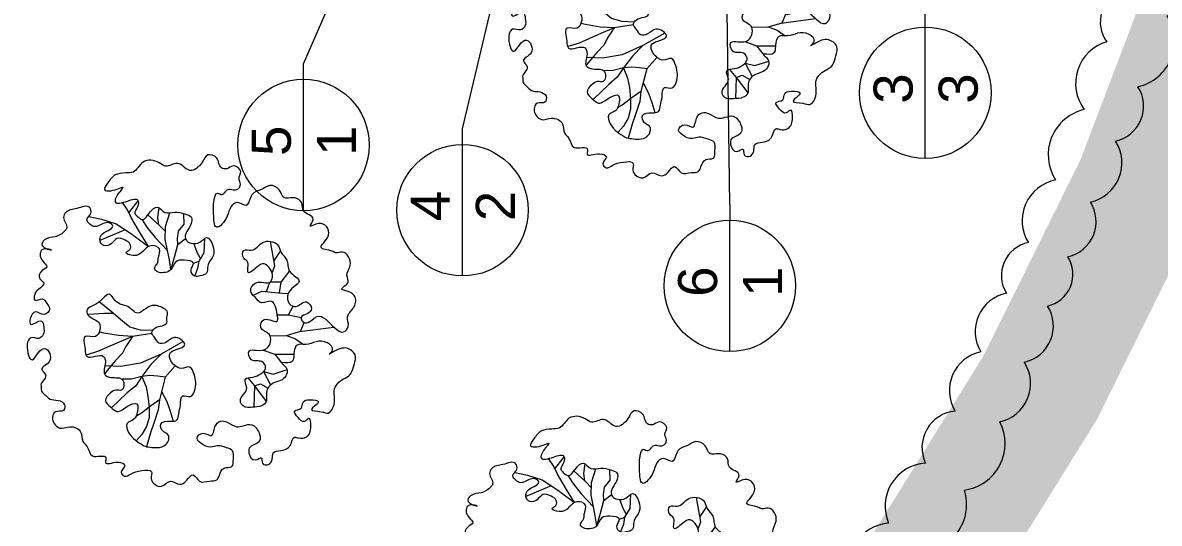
# Model space of a CAD drawing. Header units: metres. Extents: x 180 to 3220, y 13789 to 15035.
# Drawn here: x 790.29 to 799.03, y 14405.76 to 14409.61 of the extents above; entities that cross this region are included whole.
import ezdxf

# ---------------------------------------------------------------- set-up
doc = ezdxf.new("R2010")
doc.units = ezdxf.units.M
doc.header["$MEASUREMENT"] = 0
doc.linetypes.add('482 Границы районов', pattern=[5, 3, -1, 0, -1])
for name, color, linetype in [('!!!_Условные обозначения на ЛИСТ', 7, 'Continuous'), ('02 Выноски (группа)', 170, 'Continuous'), ('04 Дендроплан (существующие растения)', 7, 'Continuous'), ('04 План (существующие кустарники)', 7, 'Continuous'), ('50 Дендроплан (привязки)', 7, 'Continuous')]:
    doc.layers.add(name, color=color, linetype=linetype)
doc.styles.get("Standard").update_dxf_attribs({"font": 'arial.ttf'})
doc.dimstyles.get("Standard").update_dxf_attribs({"dimtxt": 0.18, "dimasz": 0.18, "dimexe": 0.18, "dimexo": 0.0625, "dimgap": 0.09, "dimtad": 0, "dimtih": 1, "dimtoh": 1, "dimdec": 4, "dimzin": 0, "dimdsep": 46, "dimtxsty": 'Standard', "dimcen": 0.09, "dimadec": 0, "dimazin": 0, "dimtfac": 1, "dimtdec": 4, "dimtofl": 0, "dimtmove": 0, "dimatfit": 3, "dimfxl": 1, "dimtolj": 1, "dimtzin": 0, "dimarcsym": 0})

# ---------------------------------------------------------------- blocks, each defined once
blk = doc.blocks.new('Лиственное дерево существующее')
at = {"color": 114, "lineweight": 0}
for p, q in [((-0.799, 1.368), (-0.859, 1.458)), ((-0.782, 1.333), (-0.669, 1.479)), ((-1.275, 1.287), (-1.119, 1.252)), ((-0.751, 1.267), (-0.799, 1.368)), ((-0.639, 1.076), (-0.751, 1.267)), ((-0.403, 1.17), (-0.548, 1.306)), ((-0.427, 1.275), (-0.411, 1.393)), ((-0.415, 1.181), (-0.427, 1.275)), ((-0.332, 1.162), (-0.28, 1.33)), ((-0.103, 1.192), (-0.105, 1.321)), ((-0.829, 1.124), (-1.138, 0.99)), ((-1.119, 1.252), (-0.938, 1.195)), ((-0.938, 1.195), (-0.761, 1.08)), ((-0.62, 1.247), (-0.563, 1.155)), ((-0.563, 1.155), (-0.46, 1.026)), ((-0.334, 1.1), (-0.403, 1.17)), ((-0.337, 1.006), (-0.332, 1.162)), ((-0.173, 1.105), (-0.103, 1.192)), ((-0.761, 1.08), (-0.541, 0.917)), ((-0.541, 0.917), (-0.639, 1.076)), ((-0.46, 1.026), (-0.309, 0.866)), ((-0.309, 0.866), (-0.337, 1.006)), ((-0.183, 1.016), (-0.173, 1.105)), ((-0.18, 0.943), (-0.183, 1.016)), ((-0.18, 0.943), (-0.086, 1.015)), ((0.145, 0.845), (0.151, 1.018)), ((1.012, 0.68), (0.961, 0.98)), ((-0.285, 0.754), (-0.309, 0.866)), ((-0.221, 0.786), (-0.18, 0.943)), ((0.058, 0.845), (0.018, 0.955)), ((0.098, 0.768), (0.058, 0.845)), ((0.08, 0.738), (0.145, 0.845)), ((1.002, 0.737), (1.083, 0.859)), ((-0.266, 0.631), (-0.285, 0.754)), ((-0.266, 0.631), (-0.221, 0.786)), ((0.011, 0.712), (0.08, 0.738)), ((0.067, 0.65), (0.08, 0.738)), ((0.027, 0.553), (0.067, 0.65)), ((0.98, 0.595), (1.012, 0.68)), ((1.191, 0.617), (1.088, 0.479)), ((0.912, 0.363), (0.952, 0.477)), ((1.088, 0.479), (0.952, 0.477)), ((1.088, 0.479), (1.064, 0.348)), ((0.748, 0.317), (0.854, 0.368)), ((0.854, 0.368), (1.012, 0.353)), ((1.012, 0.353), (1.103, 0.344)), ((1.103, 0.344), (1.176, 0.338)), ((-0.976, 0.096), (-1.147, 0.235)), ((1.18, 0.078), (1.236, 0.183)), ((-1.081, 0.093), (-1.287, 0.08)), ((-0.973, 0.093), (-1.081, 0.093)), ((-0.885, 0.021), (-0.976, 0.096)), ((-0.772, -0.073), (-0.885, 0.021)), ((1.044, 0.078), (1.18, 0.078)), ((1.18, 0.078), (1.336, 0.043)), ((-1.091, -0.147), (-1.147, -0.134)), ((-0.638, -0.11), (-0.772, -0.073)), ((-0.489, -0.116), (-0.638, -0.11)), ((1.158, -0.176), (1.317, -0.128)), ((1.317, -0.128), (1.739, -0.074)), ((1.328, -0.127), (1.373, -0.019)), ((-0.931, -0.27), (-1.169, -0.374)), ((-0.91, -0.179), (-1.091, -0.147)), ((-0.739, -0.188), (-0.931, -0.27)), ((-0.739, -0.188), (-0.91, -0.179)), ((-0.739, -0.188), (-0.821, -0.312)), ((-0.5, -0.151), (-0.739, -0.188)), ((-0.113, -0.252), (-0.386, -0.406)), ((0.953, -0.18), (1.158, -0.176)), ((1.158, -0.176), (1.267, -0.218)), ((1.267, -0.218), (1.367, -0.287)), ((-1.169, -0.374), (-1.309, -0.418)), ((-0.86, -0.395), (-0.95, -0.489)), ((-0.821, -0.312), (-0.86, -0.395)), ((-0.386, -0.406), (-0.641, -0.519)), ((-0.386, -0.406), (-0.514, -0.534)), ((0.87, -0.356), (1.013, -0.408)), ((1.013, -0.408), (1.247, -0.408)), ((1.013, -0.408), (1.096, -0.512)), ((-0.95, -0.489), (-1.084, -0.647)), ((-0.882, -0.56), (-1.076, -0.551)), ((-0.641, -0.519), (-0.882, -0.56)), ((-0.514, -0.534), (-0.624, -0.681)), ((-0.212, -0.551), (-0.335, -0.691)), ((-0.624, -0.681), (-0.75, -0.714)), ((-0.624, -0.681), (-0.699, -0.796)), ((-0.525, -0.67), (-0.624, -0.681)), ((-0.624, -0.681), (-0.572, -0.807)), ((-0.427, -0.678), (-0.525, -0.67)), ((-0.335, -0.691), (-0.427, -0.678)), ((-0.335, -0.691), (-0.408, -0.969)), ((0.682, -0.698), (0.762, -0.798)), ((0.873, -0.622), (0.961, -0.786)), ((0.873, -0.622), (0.993, -0.651)), ((0.993, -0.651), (1.163, -0.596)), ((-0.75, -0.714), (-0.864, -0.716)), ((-0.699, -0.796), (-0.804, -0.883)), ((-0.572, -0.807), (-0.55, -0.923)), ((0.762, -0.798), (0.755, -1.059)), ((0.762, -0.798), (0.835, -0.77)), ((0.762, -0.798), (0.907, -0.988)), ((0.835, -0.77), (0.929, -0.824)), ((-0.804, -0.883), (-0.997, -1.067)), ((-0.55, -0.923), (-0.535, -1.06)), ((-0.408, -0.969), (-0.532, -1.058)), ((-0.408, -0.969), (-0.422, -1.093)), ((-0.381, -0.865), (-0.316, -0.99)), ((-0.532, -1.058), (-0.629, -1.132)), ((-0.535, -1.06), (-0.535, -1.187)), ((-0.422, -1.093), (-0.47, -1.242)), ((-0.316, -0.99), (-0.275, -1.107)), ((-0.275, -1.107), (-0.238, -1.23)), ((-0.629, -1.132), (-0.696, -1.173)), ((-0.535, -1.187), (-0.566, -1.298)), ((-0.47, -1.242), (-0.515, -1.373)), ((-0.622, -1.395), (-0.691, -1.474)), ((-0.566, -1.298), (-0.622, -1.395)), ((-0.515, -1.373), (-0.564, -1.545))]:
    blk.add_line(p, q, dxfattribs=at)
for points, knots in [([(-1.863, -0.802), (-1.881, -0.757), (-1.747, -0.684), (-1.911, -0.574), (-1.692, -0.517), (-1.79, -0.294), (-1.907, -0.385), (-1.984, -0.55), (-2.059, -0.321), (-1.999, -0.175), (-1.894, -0.235), (-1.819, -0.16), (-1.828, -0.083), (-1.849, 0.055), (-2.007, -0.094), (-1.999, 0.047), (-1.938, 0.153), (-1.832, 0.046), (-1.733, 0.144), (-1.793, 0.214), (-1.838, 0.303), (-1.955, 0.22), (-1.946, 0.341), (-1.898, 0.392), (-1.788, 0.464), (-1.907, 0.519), (-1.872, 0.623), (-1.76, 0.663), (-1.864, 0.745), (-1.889, 0.84), (-1.824, 0.904), (-1.659, 0.854), (-1.891, 0.903), (-1.808, 1.034), (-1.683, 1.022), (-1.589, 1.081), (-1.522, 1.172), (-1.609, 1.251), (-1.548, 1.37), (-1.423, 1.371), (-1.266, 1.445), (-1.233, 1.311), (-1.326, 1.255), (-1.263, 1.188), (-1.194, 1.144), (-1.114, 1.199), (-1.035, 1.222), (-0.951, 1.163), (-1.052, 1.106), (-1.123, 1.075), (-1.151, 0.983), (-1.088, 0.91), (-0.99, 0.942), (-0.937, 1.041), (-0.833, 0.999), (-0.758, 0.957), (-0.756, 0.875), (-0.858, 0.837), (-0.695, 0.783), (-0.611, 0.852), (-0.527, 0.951), (-0.375, 0.902), (-0.426, 0.79), (-0.418, 0.708), (-0.488, 0.654), (-0.425, 0.592), (-0.354, 0.593), (-0.251, 0.613), (-0.225, 0.746), (-0.105, 0.754), (0.053, 0.733), (-0.044, 0.628), (0.019, 0.538), (0.099, 0.557), (0.195, 0.575), (0.173, 0.707), (0.273, 0.796), (0.262, 0.925), (0.181, 1.071), (0.093, 0.951), (-0.002, 0.952), (-0.083, 0.981), (-0.098, 1.072), (-0.033, 1.146), (0.02, 1.288), (-0.113, 1.322), (-0.213, 1.354), (-0.344, 1.304), (-0.427, 1.44), (-0.522, 1.344), (-0.56, 1.288), (-0.617, 1.228), (-0.671, 1.281), (-0.73, 1.337), (-0.664, 1.401), (-0.662, 1.525), (-0.806, 1.471), (-0.975, 1.423), (-0.933, 1.56), (-0.796, 1.69), (-0.974, 1.592), (-1.114, 1.604), (-1.027, 1.718), (-0.966, 1.811), (-0.835, 1.824), (-0.696, 1.818), (-0.625, 1.999), (-0.435, 1.978), (-0.317, 1.874), (-0.169, 1.993), (-0.037, 1.791), (0.118, 1.927), (0.171, 2.072), (0.331, 2.017), (0.32, 1.881), (0.433, 1.862), (0.5, 1.939), (0.63, 1.849), (0.551, 1.757), (0.61, 1.682), (0.54, 1.583), (0.423, 1.658), (0.38, 1.528), (0.285, 1.601), (0.255, 1.442), (0.259, 1.344), (0.267, 1.066), (0.442, 1.277), (0.452, 1.397), (0.554, 1.491), (0.691, 1.367), (0.706, 1.583), (0.847, 1.604), (0.949, 1.69), (1.08, 1.634), (1.107, 1.482), (1.251, 1.539), (1.364, 1.464), (1.332, 1.318), (1.543, 1.296), (1.4, 1.122), (1.6, 1.263), (1.746, 1.049), (1.497, 0.884), (1.694, 0.879), (1.77, 0.828), (1.885, 0.882), (1.984, 0.691), (1.87, 0.579), (1.951, 0.461), (1.781, 0.392), (1.935, 0.365), (2.026, 0.299), (1.993, 0.151), (1.874, 0.063), (1.942, -0.057), (1.852, -0.164), (1.705, -0.058), (1.57, 0.123), (1.46, -0.006), (1.368, -0.037), (1.309, 0.063), (1.418, 0.081), (1.488, 0.156), (1.387, 0.288), (1.293, 0.151), (1.168, 0.211), (1.158, 0.338), (1.232, 0.414), (1.37, 0.508), (1.152, 0.589), (1.19, 0.754), (1.08, 0.827), (1.07, 0.942), (0.965, 0.989), (0.834, 0.976), (0.764, 0.841), (0.611, 0.902), (0.608, 0.768), (0.711, 0.734), (0.641, 0.537), (0.789, 0.661), (0.881, 0.732), (0.967, 0.639), (0.997, 0.553), (0.953, 0.449), (0.855, 0.484), (0.758, 0.479), (0.688, 0.371), (0.775, 0.293), (0.847, 0.19), (0.983, 0.282), (1.029, 0.149), (1.046, 0.081), (1.054, -0.055), (0.876, 0.088), (0.805, -0.111), (0.954, -0.136), (0.971, -0.254), (0.916, -0.36), (0.806, -0.365), (0.663, -0.342), (0.715, -0.526), (0.851, -0.462), (0.924, -0.585), (0.833, -0.657), (0.756, -0.694), (0.608, -0.696), (0.717, -0.859), (0.553, -0.942), (0.629, -1.071), (0.741, -1.059), (0.834, -1.056), (0.93, -0.996), (0.884, -0.867), (0.981, -0.75), (1.119, -0.739), (1.208, -0.591), (1.044, -0.489), (1.259, -0.545), (1.236, -0.392), (1.278, -0.271), (1.407, -0.301), (1.52, -0.244), (1.647, -0.243), (1.757, -0.342), (1.628, -0.447), (1.834, -0.304), (1.938, -0.341), (2.024, -0.427), (1.983, -0.534), (1.959, -0.679), (1.81, -0.72), (1.719, -0.862), (1.775, -0.997), (1.685, -1.157), (1.583, -1.102), (1.385, -1.113), (1.618, -0.979), (1.443, -0.96), (1.345, -0.98), (1.358, -1.093), (1.215, -1.09), (1.3, -1.192), (1.368, -1.263), (1.45, -1.161), (1.466, -1.327), (1.427, -1.431), (1.321, -1.45), (1.23, -1.407), (1.216, -1.557), (1.107, -1.596), (0.975, -1.601), (0.989, -1.703), (0.947, -1.778), (0.841, -1.769), (0.866, -1.645), (0.75, -1.749), (0.684, -1.637), (0.696, -1.538), (0.781, -1.521), (0.846, -1.457), (0.816, -1.355), (0.745, -1.251), (0.631, -1.287), (0.523, -1.314), (0.445, -1.241), (0.335, -1.218), (0.262, -1.295), (0.252, -1.455), (0.133, -1.345), (0.026, -1.44), (0.118, -1.522), (0.208, -1.565), (0.318, -1.52), (0.405, -1.554), (0.514, -1.588), (0.498, -1.691), (0.507, -1.814), (0.369, -1.786), (0.336, -1.883), (0.301, -1.974), (0.195, -1.957), (0.081, -2.01), (0.01, -1.844), (-0.069, -1.968), (-0.163, -2.035), (-0.279, -1.927), (-0.37, -2.065), (-0.477, -2.008), (-0.522, -1.934), (-0.473, -1.822), (-0.649, -1.838), (-0.74, -1.86), (-0.831, -1.93), (-0.905, -1.848), (-0.791, -1.771), (-0.94, -1.709), (-1.095, -1.791), (-1.036, -1.621), (-1.266, -1.715), (-1.272, -1.547), (-1.369, -1.482), (-1.348, -1.343), (-1.503, -1.274), (-1.621, -1.34), (-1.705, -1.268), (-1.734, -1.19), (-1.693, -1.089), (-1.578, -1.13), (-1.56, -1.01), (-1.655, -0.965), (-1.758, -0.976), (-1.811, -0.902), (-1.875, -0.857), (-1.857, -0.816), (-1.863, -0.802)], [0, 0, 0, 0, 0.144623, 0.231167, 0.368861, 0.533358, 0.626687, 0.740408, 0.935226, 1.031861, 1.128241, 1.198256, 1.294402, 1.368689, 1.507955, 1.574673, 1.679777, 1.79119, 1.883627, 1.959993, 2.039207, 2.131319, 2.201489, 2.277769, 2.379891, 2.45347, 2.54984, 2.629417, 2.713756, 2.836131, 2.877797, 2.974434, 3.098533, 3.174839, 3.310795, 3.448506, 3.489216, 3.62255, 3.689433, 3.833718, 3.988827, 4.05943, 4.152735, 4.217846, 4.281087, 4.383199, 4.466591, 4.525335, 4.60464, 4.706041, 4.777196, 4.850967, 4.941557, 5.035937, 5.13954, 5.219117, 5.28068, 5.339424, 5.435055, 5.564599, 5.681514, 5.792988, 5.892227, 5.976975, 6.036908, 6.095646, 6.173749, 6.252212, 6.380922, 6.484525, 6.602635, 6.692872, 6.777965, 6.844717, 6.928444, 7.02051, 7.167213, 7.282, 7.407383, 7.507264, 7.609206, 7.678412, 7.741177, 7.842553, 7.980652, 8.063007, 8.187574, 8.307662, 8.420868, 8.524456, 8.606097, 8.65359, 8.733663, 8.78115, 8.875736, 8.947733, 9.070923, 9.223371, 9.297752, 9.425798, 9.577891, 9.656402, 9.742281, 9.880076, 10.010368, 10.101704, 10.271449, 10.469408, 10.556507, 10.704089, 10.878467, 11.055291, 11.171089, 11.284149, 11.417731, 11.482645, 11.567427, 11.68373, 11.77169, 11.843492, 11.921933, 12.039354, 12.124248, 12.185085, 12.279334, 12.442083, 12.611011, 12.797738, 12.921046, 13.015017, 13.129765, 13.27535, 13.406716, 13.521304, 13.644281, 13.753137, 13.886642, 13.991763, 14.093139, 14.248215, 14.338926, 14.451134, 14.636917, 14.813923, 14.953979, 15.006047, 15.083831, 15.270441, 15.402543, 15.48891, 15.598301, 15.682028, 15.794092, 15.927518, 16.058446, 16.173604, 16.260996, 16.378012, 16.633999, 16.747204, 16.817387, 16.885538, 16.980265, 17.054418, 17.157369, 17.299589, 17.380857, 17.502298, 17.608515, 17.708493, 17.875073, 18.018008, 18.132164, 18.220812, 18.330672, 18.42764, 18.594846, 18.685597, 18.781631, 18.83834, 18.974753, 19.095535, 19.196942, 19.302834, 19.396624, 19.471771, 19.573189, 19.64865, 19.757506, 19.853667, 19.959896, 20.083661, 20.173311, 20.285247, 20.335982, 20.497146, 20.604648, 20.73546, 20.822811, 20.919446, 21.052361, 21.138111, 21.251311, 21.378508, 21.468801, 21.559641, 21.663684, 21.760796, 21.866457, 22.044178, 22.114637, 22.23047, 22.341438, 22.400666, 22.529106, 22.668332, 22.783263, 22.938439, 23.01956, 23.126312, 23.267144, 23.355432, 23.45979, 23.589203, 23.728577, 23.835857, 23.898351, 24.043906, 24.189962, 24.256212, 24.371649, 24.490581, 24.67199, 24.766696, 24.956099, 25.083087, 25.169948, 25.292933, 25.419422, 25.526836, 25.615518, 25.691414, 25.778638, 25.869312, 25.961297, 26.024928, 26.121298, 26.263466, 26.360434, 26.407027, 26.517617, 26.650303, 26.74818, 26.826653, 26.905094, 26.978885, 27.046871, 27.126191, 27.241376, 27.314599, 27.389769, 27.472839, 27.551312, 27.683547, 27.788448, 27.871841, 27.999501, 28.077604, 28.175679, 28.291585, 28.394565, 28.492933, 28.567087, 28.697918, 28.77954, 28.894137, 28.975271, 29.07451, 29.169691, 29.264917, 29.370694, 29.435998, 29.525045, 29.645134, 29.756428, 29.862319, 29.956635, 30.074745, 30.200153, 30.306664, 30.366297, 30.449133, 30.570729, 30.713328, 30.79014, 30.852634, 30.945669, 31.037541, 31.189615, 31.243213, 31.410359, 31.536232, 31.621622, 31.733558, 31.886269, 32.00739, 32.09115, 32.172123, 32.250875, 32.347965, 32.418568, 32.512539, 32.612542, 32.705135, 32.769699, 32.813194, 32.813194, 32.813194, 32.813194]), ([(-0.602, -1.531), (-0.637, -1.511), (-0.708, -1.467), (-0.788, -1.386), (-0.835, -1.244), (-0.712, -1.219), (-0.678, -1.13), (-0.654, -0.981), (-0.819, -1.048), (-0.915, -1.145), (-1.007, -1.056), (-1.104, -0.978), (-1.018, -0.888), (-0.949, -0.836), (-0.841, -0.875), (-0.83, -0.671), (-0.981, -0.711), (-1.12, -0.654), (-1.057, -0.535), (-1.096, -0.37), (-1.312, -0.5), (-1.319, -0.325), (-1.366, -0.145), (-1.189, -0.222), (-1.133, -0.117), (-1.133, 0.017), (-1.282, 0.029), (-1.313, 0.162), (-1.188, 0.195), (-1.12, 0.258), (-1.017, 0.368), (-0.96, 0.246), (-0.88, 0.2), (-0.773, 0.186), (-0.694, 0.064), (-0.588, 0.147), (-0.489, 0.209), (-0.378, 0.177), (-0.291, 0.112), (-0.324, 0.045), (-0.292, -0.066), (-0.449, -0.048), (-0.518, -0.154), (-0.453, -0.207), (-0.425, -0.292), (-0.309, -0.266), (-0.239, -0.183), (-0.144, -0.218), (-0.058, -0.305), (-0.195, -0.348), (-0.301, -0.387), (-0.272, -0.491), (-0.218, -0.55), (-0.136, -0.606), (-0.023, -0.531), (0.024, -0.659), (0.046, -0.756), (0.034, -0.851), (-0.017, -0.955), (-0.152, -0.883), (-0.141, -1.045), (-0.171, -1.124), (-0.178, -1.235), (-0.287, -1.228), (-0.413, -1.238), (-0.379, -1.369), (-0.286, -1.387), (-0.29, -1.469), (-0.332, -1.538), (-0.429, -1.563), (-0.519, -1.55), (-0.579, -1.545), (-0.602, -1.531)], [0, 0, 0, 0, 0.119147, 0.244704, 0.355195, 0.456841, 0.525213, 0.64652, 0.761794, 0.906015, 0.999107, 1.102214, 1.21292, 1.287506, 1.35766, 1.479239, 1.62773, 1.713089, 1.858081, 1.936445, 2.136108, 2.227757, 2.383509, 2.506371, 2.592801, 2.687321, 2.856666, 2.919037, 3.017629, 3.155387, 3.246677, 3.353704, 3.442539, 3.52579, 3.669986, 3.756325, 3.869148, 4.011227, 4.081037, 4.138722, 4.206699, 4.365743, 4.440415, 4.505889, 4.585073, 4.671725, 4.788569, 4.878809, 4.948708, 5.073582, 5.166391, 5.253695, 5.327262, 5.415765, 5.519566, 5.621336, 5.725491, 5.831081, 5.911981, 6.005594, 6.125346, 6.227321, 6.306075, 6.391977, 6.508685, 6.596002, 6.686109, 6.737432, 6.809051, 6.915906, 7.005912, 7.085383, 7.085383, 7.085383, 7.085383])]:
    blk.add_open_spline(points, degree=3, knots=knots, dxfattribs=at)
blk = doc.blocks.new('*D259')
at = {"layer": '50 Дендроплан (привязки)', "color": 0, "lineweight": 0, "ltscale": 4}
for p, q in [((744.7028, 14595.9023), (744.7294, 14596.0168)), ((745.1756, 14595.7282), (1980.9011, 14308.3572)), ((3219.2741, 14020.3705), (1983.5487, 14307.7415)), ((3219.7753, 14020.3181), (3219.8019, 14020.4326))]:
    blk.add_line(p, q, dxfattribs=at)
at = {"layer": '50 Дендроплан (привязки)', "color": 0, "lineweight": 5, "ltscale": 4}
for points in [[(745.1945, 14595.8094), (745.1567, 14595.647), (744.6886, 14595.8415)], [(3219.293, 14020.4517), (3219.2553, 14020.2893), (3219.7612, 14020.2573)]]:
    blk.add_solid(points, dxfattribs=at)
at = {"layer": '50 Дендроплан (привязки)', "color": 0, "ltscale": 4, "insert": (1982.2249, 14308.0494), "char_height": 0.5, "attachment_point": 5}
blk.add_mtext('\\A1;2541.12', dxfattribs=at)

msp = doc.modelspace()

# ---------------------------------------------------------------- linework, layer by layer
at = {"layer": '!!!_Условные обозначения на ЛИСТ', "color": 5, "linetype": '482 Границы районов', "lineweight": 20, "const_width": 1}
msp.add_lwpolyline([(779.7359, 14393.0513), (783.1335, 14395.788), (783.0348, 14403.0974), (783.0234, 14403.9392), (782.9723, 14405.0815), (782.8479, 14407.861), (782.7023, 14408.9637), (786.9288, 14409.0208), (787.127, 14396.2975), (793.6343, 14401.5098, 0.246872), (800.3337, 14416.8657), (802.3384, 14416.8657), (815.7166, 14398.2875), (818.0182, 14400.0935), (826.6603, 14396.0992)], format="xyb", dxfattribs=at)
at = {"layer": '02 Выноски (группа)', "color": 186, "lineweight": 20}
for points in [[(795.7238, 14408.2136), (795.6755, 14411.7529)], [(793.6694, 14408.7953), (794.2271, 14411.1492)], [(792.4472, 14409.2964), (792.9914, 14410.5484)], [(797.2267, 14409.5783), (797.2267, 14409.6983)], [(797.2267, 14408.5675), (797.2267, 14409.5783)], [(792.4472, 14409.1764), (792.4472, 14409.2964)], [(792.4472, 14408.1656), (792.4472, 14409.1764)], [(793.6694, 14408.6753), (793.6694, 14408.7953)], [(793.6694, 14407.6645), (793.6694, 14408.6753)], [(795.7238, 14408.2136), (795.7238, 14408.0936)], [(795.7238, 14407.0828), (795.7238, 14408.0936)]]:
    msp.add_lwpolyline(points, dxfattribs=at)
for centre in [(797.2267, 14409.0729), (792.4472, 14408.671), (793.6694, 14408.1699), (795.7238, 14407.5882)]:
    msp.add_circle(centre, 0.5054, dxfattribs=at)
at = {"layer": '04 План (существующие кустарники)', "color": 65, "lineweight": 0, "extrusion": (0, 0, -1)}
for points in [[(-797.1689, 14405.5478, -0.520567), (-797.5273, 14406.0191, -0.520567), (-797.7985, 14406.5425, -0.520567), (-797.9879, 14407.0017, -0.520567), (-798.1661, 14407.4336, -0.520567), (-798.3219, 14407.8114, -0.520567), (-798.4958, 14408.2329, -0.520567), (-798.6891, 14408.7016, -0.520567), (-798.8616, 14409.1197, -0.520567), (-799.0865, 14409.6651, -0.520567), (-799.2956, 14410.1719, -0.520567), (-799.5185, 14410.7125, -0.520567), (-799.6876, 14411.2476, -0.520567), (-799.7477, 14411.8188, -0.520567), (-799.8023, 14412.3362, -0.520567), (-799.8638, 14412.9201, -0.520567), (-799.9184, 14413.4381, -0.520567), (-799.9678, 14413.9068, -0.520567), (-800.0101, 14414.3085, -0.520567), (-800.056, 14414.7437, -0.520567), (-800.1177, 14415.3293, -0.520567), (-800.1635, 14415.7639, -0.520567), (-800.2171, 14416.2726, -0.520567)], [(-799.8366, 14416.1277, -0.520567), (-799.7785, 14415.6733, -0.520567), (-799.7033, 14415.0847, -0.520567), (-799.6346, 14414.5473, -0.520567), (-799.5772, 14414.0579, -0.520567), (-799.5229, 14413.4839, -0.520567), (-799.4817, 14413.0483, -0.520567), (-799.4394, 14412.601, -0.520567), (-799.3888, 14412.0672, -0.520567), (-799.3228, 14411.5846, -0.520567), (-799.1502, 14411.0632, -0.520567), (-799.0131, 14410.649, -0.520567), (-798.8869, 14410.2678, -0.520567), (-798.7496, 14409.8533, -0.520567), (-798.6211, 14409.4651, -0.520567), (-798.4484, 14408.9434, -0.520567), (-798.228, 14408.4029, -0.520567), (-798.0189, 14407.9213, -0.520567), (-797.8498, 14407.5319, -0.520567), (-797.654, 14407.0811, -0.520567), (-797.4565, 14406.6263, -0.520567), (-797.2279, 14406.2254, -0.520567), (-796.9448, 14405.7638, -0.520567), (-796.6739, 14405.322, -0.520567)]]:
    msp.add_lwpolyline(points, format="xyb", dxfattribs=at)

# ---------------------------------------------------------------- block references
at = {"layer": '04 Дендроплан (существующие растения)', "lineweight": 0, "xscale": 0.6250000000001705, "yscale": 0.6250000000001705, "zscale": 0.6250000000001705}
for p in [(795.296, 14409.6891), (791.5937, 14407.3178), (794.868, 14405.3497)]:
    msp.add_blockref('Лиственное дерево существующее', p, dxfattribs=at)

# ---------------------------------------------------------------- texts
at = {"layer": '02 Выноски (группа)', "color": 6, "lineweight": 50, "char_height": 0.3, "attachment_point": 1, "rotation": 90}
for s, heights, insert in [('{\\C0;3\\P3}', [-0.8078], (796.8291, 14408.9888)), ('{\\C0;5\\P1}', [-0.8012], (792.0496, 14408.587)), ('{\\C0;4\\P2}', [-0.8012], (793.2717, 14408.0859)), ('{\\C0;6\\P1}', [-0.8025], (795.3262, 14407.5042))]:
    msp.add_mtext_dynamic_manual_height_columns(s, width=3.524844, gutter_width=0.5, heights=heights, dxfattribs=dict(at, insert=insert))

# ---------------------------------------------------------------- dimensions: what is measured, and where the dimension line sits
at = {"layer": '50 Дендроплан (привязки)', "ltscale": 4}
dim = msp.add_aligned_dim(p1=(3219.7612, 14020.2573), p2=(744.6886, 14595.8415), distance=0, dimstyle='Standard', override={"dimtxt": 0.5, "dimasz": 0.5, "dimdec": 2, "dimlwd": 0, "dimlwe": 0}, dxfattribs=at)
dim.commit()
dim.dimension.update_dxf_attribs({"geometry": '*D259', "text_midpoint": (1982.2249, 14308.0494)})

doc.saveas('drawing.dxf')
